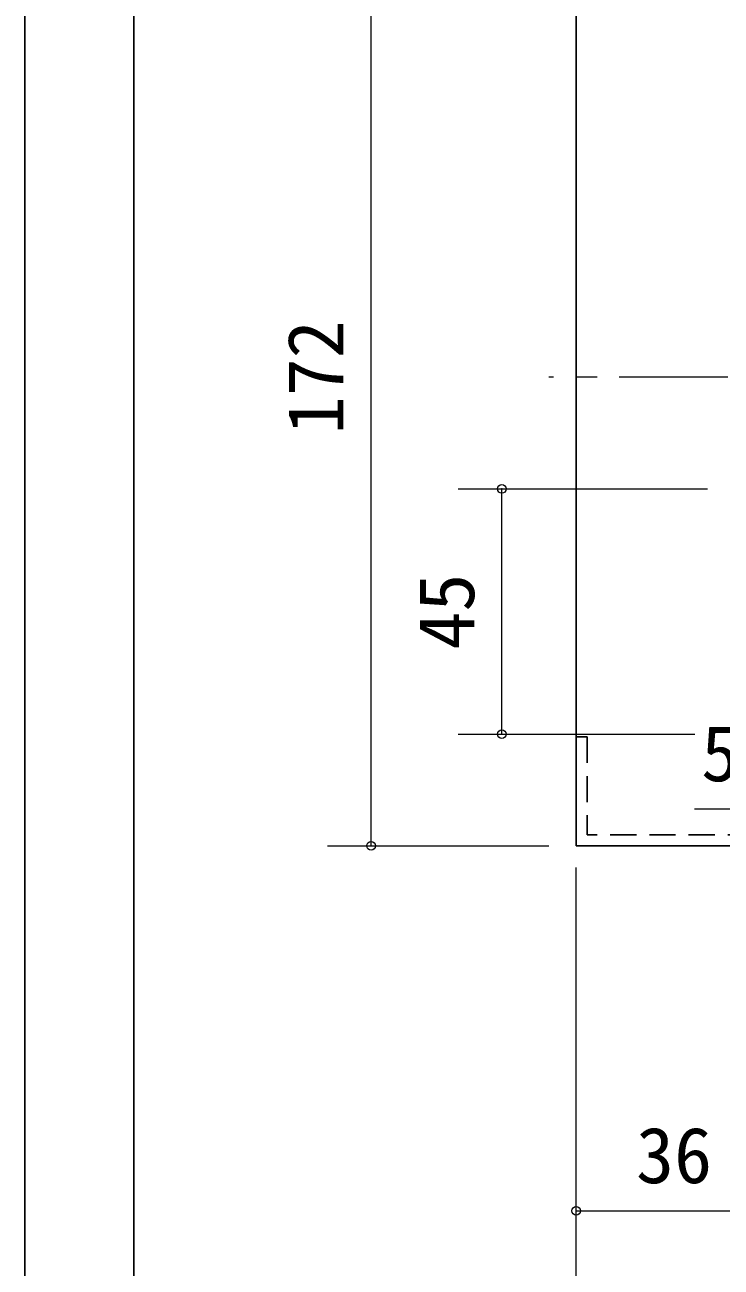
# Model space of a CAD drawing. Units: millimetres at full size. Extents: x -800 to 800, y -560 to 560.
# Drawn here: x -800 to -672.2, y -382.3 to -154.4 of the extents above; entities that cross this region are included whole.
import ezdxf
from ezdxf.enums import TextEntityAlignment as Align

# ---------------------------------------------------------------- set-up
doc = ezdxf.new("R2010")
doc.units = ezdxf.units.MM
doc.header["$LTSCALE"] = 4
doc.header["$PDMODE"] = 32
doc.header["$PDSIZE"] = 1.6
doc.linetypes.add('CHAIN1', pattern=[8, 5, -1, 1, -1])
doc.linetypes.add('DASHED1', pattern=[1.8, 1.2, -0.6])
doc.layers.add('0-0', color=7, linetype='Continuous', lineweight=25)
doc.layers.add('2-0', color=4, linetype='Continuous', lineweight=9)
doc.styles.add('ＭＳ ゴシック', font='')
doc.styles.get('ＭＳ ゴシック').set_extended_font_data('MS Gothic')

msp = doc.modelspace()

# ---------------------------------------------------------------- linework, layer by layer
at = {"layer": '0-0'}
msp.add_line((-800, 560), (-800, -560), dxfattribs=at)
msp.add_lwpolyline([(-780, -44), (-780, -444), (152, -444)], dxfattribs=at)
at = {"layer": '2-0'}
for p, q in [((-736.442, -305.01), (-736.442, -133.014)), ((-720.436, -239.524), (-674.652, -239.524)), ((-712.436, -284.53), (-712.436, -239.524)), ((-720.436, -284.53), (-677.031, -284.53)), ((-677.093, -298.246), (-662.796, -298.246)), ((-744.442, -305.01), (-703.796, -305.01)), ((-698.796, -379.999), (-698.796, -309.003)), ((-698.796, -371.999), (-662.797, -371.999)), ((-698.796, -399.999), (-698.796, -371.999))]:
    msp.add_line(p, q, dxfattribs=at)
at = {"layer": '2-0', "color": 7, "lineweight": 25}
for p in [(-698.796, -133.008), (-665.296, -305.01)]:
    msp.add_line(p, (-698.796, -305.01), dxfattribs=at)
at = {"layer": '2-0', "linetype": 'CHAIN1'}
msp.add_line((-510.924, -219.01), (-703.796, -219.01), dxfattribs=at)
at = {"layer": '2-0', "color": 7, "linetype": 'DASHED1', "lineweight": 25}
for p, q in [((-696.796, -285.01), (-698.796, -285.01)), ((-696.796, -285.01), (-696.796, -303.027)), ((-666.141, -303.027), (-696.796, -303.027))]:
    msp.add_line(p, q, dxfattribs=at)
at = {"layer": '2-0'}
for p in [(-712.436, -239.524), (-712.436, -284.53), (-736.442, -305.01), (-698.796, -371.999)]:
    msp.add_point(p, dxfattribs=at)

# ---------------------------------------------------------------- texts
at = {"layer": '2-0', "color": 7, "style": 'ＭＳ ゴシック'}
for s, p in [('172', (-738.442, -229.512)), ('45', (-714.436, -269.027))]:
    msp.add_text(s, height=10.26, rotation=90, dxfattribs=at).set_placement(p, align=Align.BOTTOM_LEFT)
for s, p in [('5', (-675.852, -296.246)), ('36', (-687.796, -369.999))]:
    msp.add_text(s, height=10.26, dxfattribs=at).set_placement(p, align=Align.BOTTOM_LEFT)

doc.saveas('drawing.dxf')
